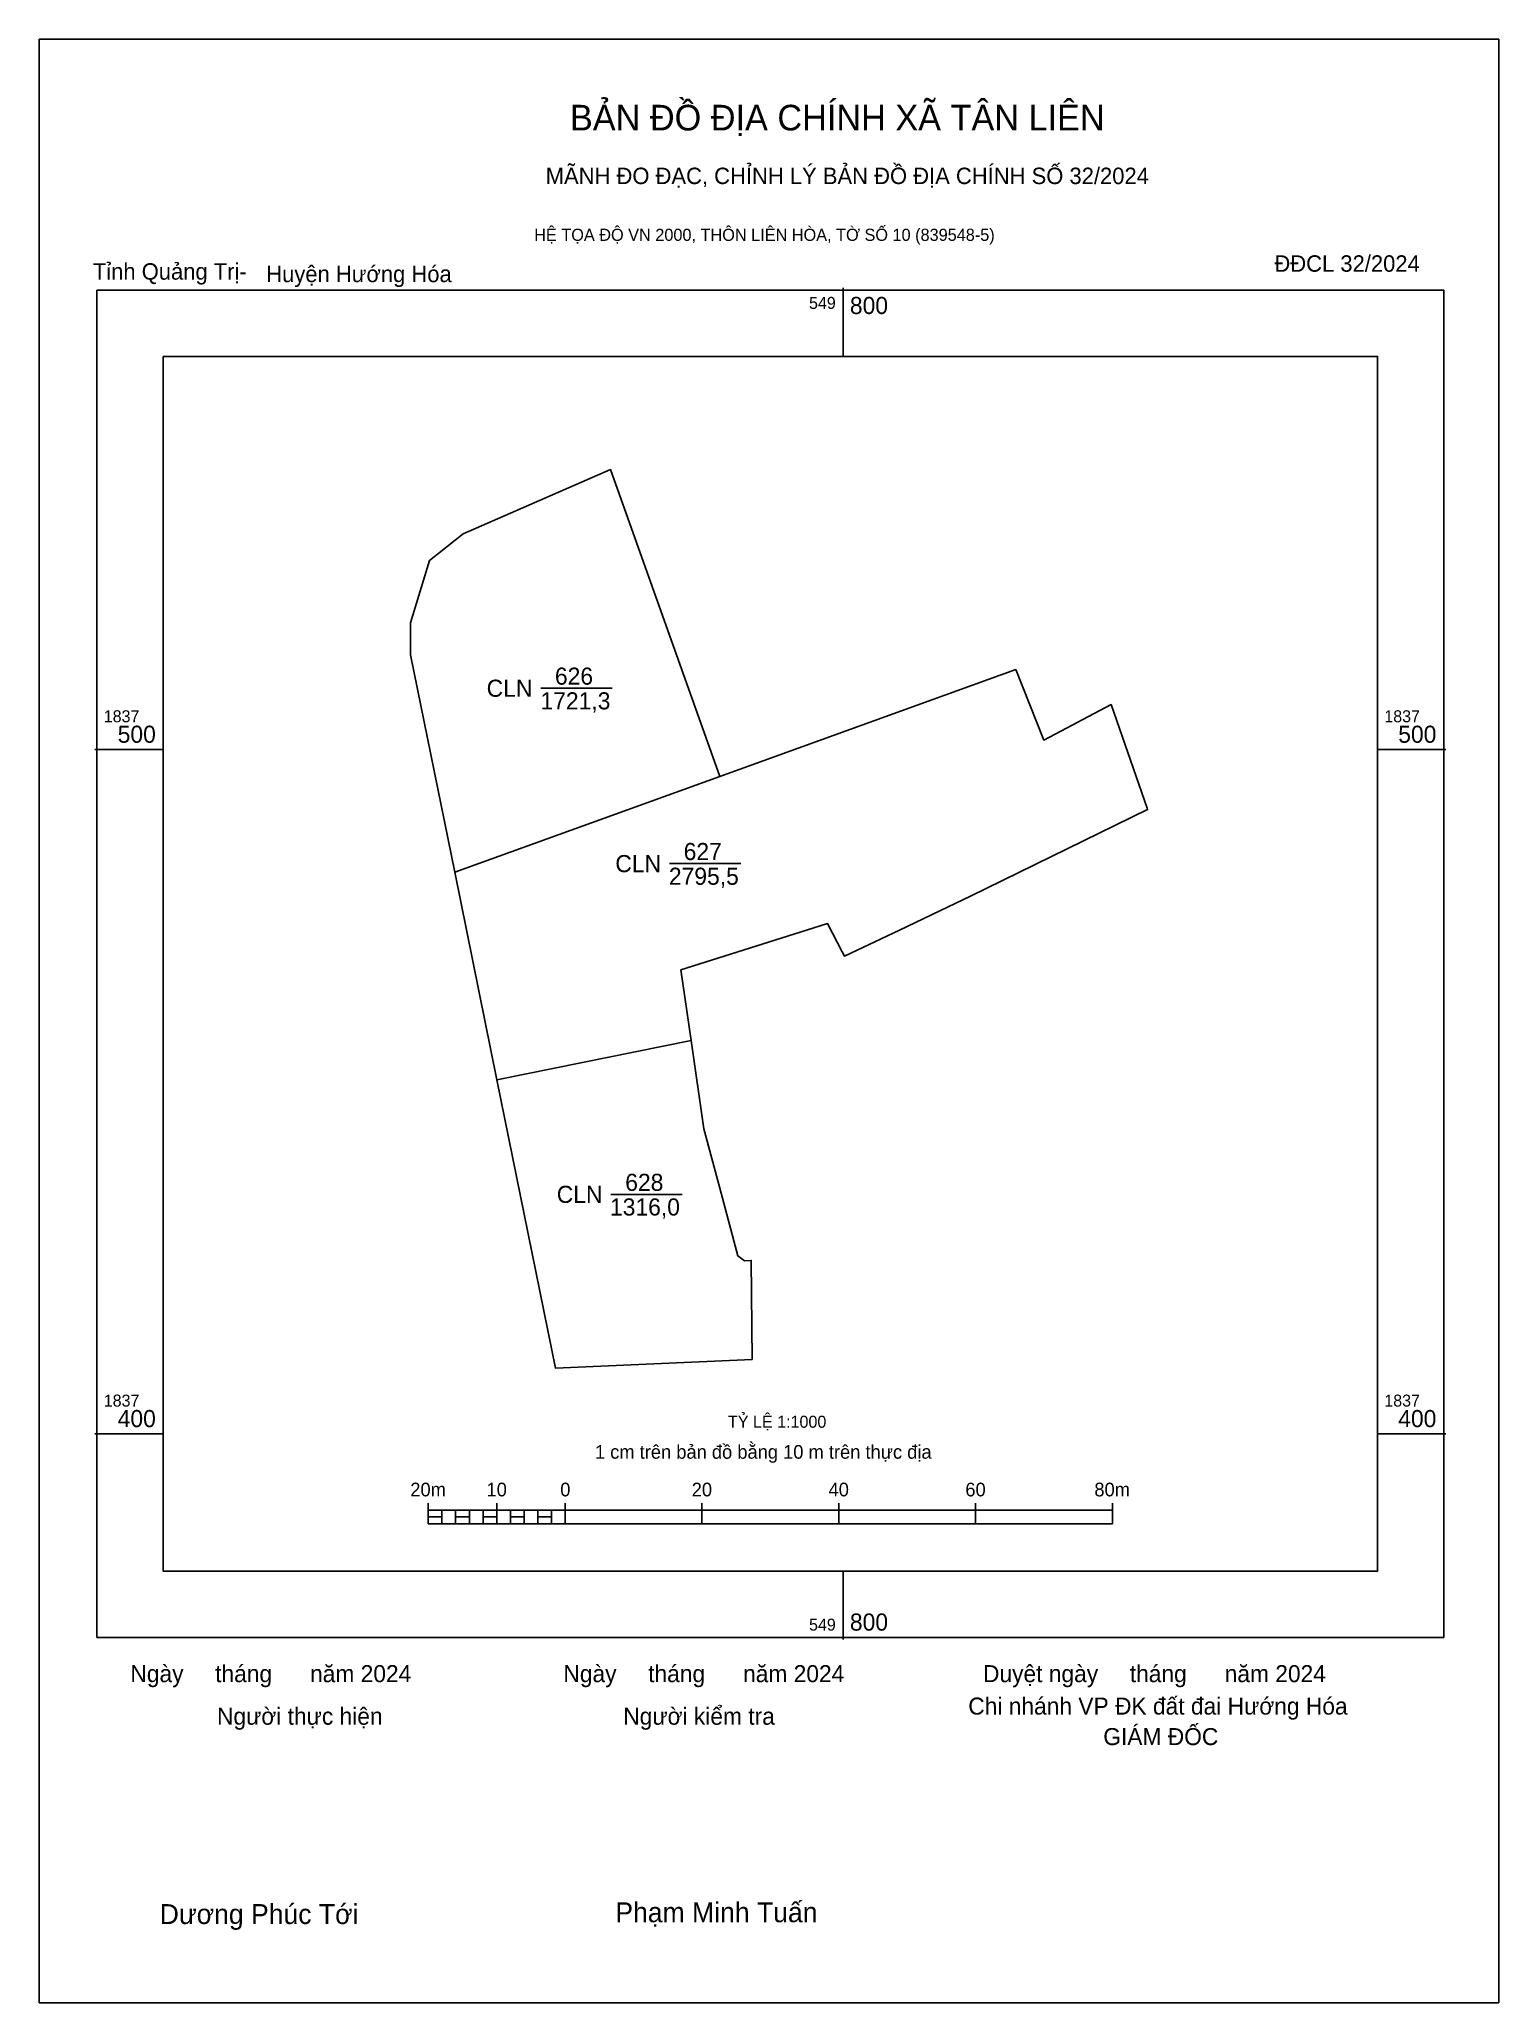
# Model space of a CAD drawing. Extents: x 549682 to 549896, y 1837317 to 1837604.
import ezdxf

# ---------------------------------------------------------------- set-up
doc = ezdxf.new("R2010")
doc.units = 0
for name, color, linetype in [('Level 10', 7, 'Continuous'), ('Level 14', 7, 'Continuous'), ('Level 15', 7, 'Continuous'), ('Level 6', 7, 'Continuous'), ('Level 62', 7, 'Continuous'), ('Level 63', 7, 'Continuous'), ('Level 9', 7, 'Continuous')]:
    doc.layers.add(name, color=color, linetype=linetype)

msp = doc.modelspace()

# ---------------------------------------------------------------- linework, layer by layer
at = {"layer": 'Level 10'}
for points in [[(549743.23, 1837482.11), (549736.77, 1837513.85), (549736.76, 1837518.55), (549739.54, 1837527.64), (549744.46, 1837531.52), (549765.99, 1837540.93), (549781.99, 1837496.09)], [(549777.79, 1837457.5), (549779.66, 1837444.58), (549781.99, 1837435.94), (549784.6, 1837426.01), (549785.57, 1837425.31), (549786.57, 1837425.35), (549786.71, 1837410.9), (549757.97, 1837409.59), (549749.4, 1837451.73)]]:
    msp.add_lwpolyline(points, dxfattribs=at)
msp.add_lwpolyline([(549743.23, 1837482.11), (549781.99, 1837496.09), (549825.24, 1837511.7), (549829.37, 1837501.4), (549839.18, 1837506.57), (549844.45, 1837491.43), (549844.51, 1837491.25), (549818.64, 1837478.57), (549814.17, 1837476.45), (549808.23, 1837473.63), (549800.19, 1837469.82), (549799.86, 1837470.46), (549797.74, 1837474.58), (549794.66, 1837473.61), (549776.3, 1837467.8), (549777.79, 1837457.5), (549749.4, 1837451.73)], close=True, dxfattribs=at)
at = {"layer": 'Level 14'}
for p, q in [((549755.82, 1837508.97), (549766.25, 1837508.97)), ((549774.63, 1837483.34), (549785.06, 1837483.34)), ((549766.07, 1837435.01), (549776.5, 1837435.01))]:
    msp.add_line(p, q, dxfattribs=at)
at = {"layer": 'Level 15'}
msp.add_lwpolyline([(549682.5, 1837603.8), (549895.85, 1837603.8), (549895.85, 1837316.89), (549682.5, 1837316.89)], close=True, dxfattribs=at)
at = {"layer": 'Level 62'}
msp.add_lwpolyline([(549700.61, 1837557.46), (549878.13, 1837557.46), (549878.13, 1837379.95), (549700.61, 1837379.95)], close=True, dxfattribs=at)
at = {"layer": 'Level 63'}
for p, q in [((549800, 1837567.46), (549800, 1837557.46)), ((549690.61, 1837500), (549700.61, 1837500)), ((549878.13, 1837500), (549888.13, 1837500)), ((549690.61, 1837400), (549700.61, 1837400)), ((549878.13, 1837400), (549888.13, 1837400)), ((549739.37, 1837389.88), (549739.37, 1837386.88)), ((549749.37, 1837389.88), (549749.37, 1837386.88)), ((549759.37, 1837389.88), (549759.37, 1837386.88)), ((549779.37, 1837389.88), (549779.37, 1837386.88)), ((549799.37, 1837389.88), (549799.37, 1837386.88)), ((549819.37, 1837389.88), (549819.37, 1837386.88)), ((549839.37, 1837389.88), (549839.37, 1837386.88)), ((549739.37, 1837388.88), (549839.37, 1837388.88)), ((549739.37, 1837386.88), (549839.37, 1837386.88)), ((549741.37, 1837388.88), (549741.37, 1837386.88)), ((549743.37, 1837388.88), (549743.37, 1837386.88)), ((549745.37, 1837388.88), (549745.37, 1837386.88)), ((549747.37, 1837388.88), (549747.37, 1837386.88)), ((549749.37, 1837388.88), (549749.37, 1837386.88)), ((549751.37, 1837388.88), (549751.37, 1837386.88)), ((549753.37, 1837388.88), (549753.37, 1837386.88)), ((549755.37, 1837388.88), (549755.37, 1837386.88)), ((549757.37, 1837388.88), (549757.37, 1837386.88)), ((549759.37, 1837388.88), (549759.37, 1837386.88)), ((549800, 1837379.95), (549800, 1837369.95))]:
    msp.add_line(p, q, dxfattribs=at)
for points in [[(549690.93, 1837567.15), (549887.81, 1837567.15), (549887.81, 1837370.26), (549690.93, 1837370.26)], [(549739.37, 1837387.88), (549741.37, 1837387.88), (549741.37, 1837386.88), (549739.37, 1837386.88)], [(549739.37, 1837387.88), (549741.37, 1837387.88), (549741.37, 1837386.88), (549739.37, 1837386.88)], [(549743.37, 1837387.88), (549745.37, 1837387.88), (549745.37, 1837386.88), (549743.37, 1837386.88)], [(549747.37, 1837387.88), (549749.37, 1837387.88), (549749.37, 1837386.88), (549747.37, 1837386.88)], [(549751.37, 1837387.88), (549753.37, 1837387.88), (549753.37, 1837386.88), (549751.37, 1837386.88)], [(549755.37, 1837387.88), (549757.37, 1837387.88), (549757.37, 1837386.88), (549755.37, 1837386.88)]]:
    msp.add_lwpolyline(points, close=True, dxfattribs=at)

# ---------------------------------------------------------------- texts
at = {"layer": 'Level 14'}
for s, p in [('CLN', (549747.9, 1837507.72)), ('626', (549757.88, 1837509.49)), ('1721,3', (549755.77, 1837505.88)), ('CLN', (549766.71, 1837482.09)), ('627', (549776.7, 1837483.86)), ('2795,5', (549774.54, 1837480.25)), ('628', (549768.16, 1837435.52)), ('CLN', (549758.15, 1837433.76)), ('1316,0', (549765.93, 1837431.92))]:
    msp.add_text(s, height=2.5, dxfattribs=at).set_placement(p)
at = {"layer": 'Level 6'}
msp.add_text('TỶ LỆ 1:1000', height=1.7579, dxfattribs=at).set_placement((549783.18, 1837400.91))
at = {"layer": 'Level 63'}
for s, height, p in [('BẢN ĐỒ ĐỊA CHÍNH XÃ TÂN LIÊN', 3.7437, (549760.08, 1837590.48)), ('MÃNH ĐO ĐẠC, CHỈNH LÝ BẢN ĐỒ ĐỊA CHÍNH SỐ 32/2024', 2.4022, (549756.53, 1837582.64)), ('HỆ TỌA ĐỘ VN 2000, THÔN LIÊN HÒA, TỜ SỐ 10 (839548-5)', 1.7782, (549754.85, 1837574.34)), ('549', 1.75, (549795.03, 1837564.4)), ('800', 2.5, (549801, 1837563.65)), ('1837', 1.75, (549691.93, 1837504)), ('1837', 1.75, (549879.13, 1837504)), ('500', 2.5, (549693.96, 1837501)), ('500', 2.5, (549881.16, 1837501)), ('1837', 1.75, (549691.93, 1837404)), ('400', 2.5, (549693.96, 1837401)), ('1837', 1.75, (549879.13, 1837404)), ('400', 2.5, (549881.16, 1837401)), ('1 cm trên bản đồ bằng 10 m trên thực địa', 2, (549763.73, 1837396.38)), ('20m', 2, (549736.74, 1837390.88)), ('10', 2, (549747.88, 1837390.88)), ('0', 2, (549758.66, 1837390.88)), ('20', 2, (549777.88, 1837390.88)), ('40', 2, (549797.88, 1837390.88)), ('60', 2, (549817.88, 1837390.88)), ('80m', 2, (549836.74, 1837390.88)), ('549', 1.75, (549795.03, 1837371.26)), ('800', 2.5, (549801, 1837371.26)), ('Ngày     tháng      năm 2024', 2.4883, (549695.82, 1837363.73)), ('Ngày     tháng      năm 2024', 2.4883, (549759.12, 1837363.73)), ('Duyệt ngày     tháng      năm 2024', 2.4883, (549820.46, 1837363.73)), ('Người kiểm tra', 2.4883, (549767.87, 1837357.51)), ('Chi nhánh VP ĐK đất đai Hướng Hóa', 2.4883, (549818.3, 1837358.99)), ('Người thực hiện', 2.4883, (549708.48, 1837357.51)), ('GIÁM ĐỐC', 2.488, (549838.04, 1837354.53)), ('Phạm Minh Tuấn', 2.9024, (549766.71, 1837328.65)), ('Dương Phúc Tới', 2.9024, (549700.11, 1837328.39))]:
    msp.add_text(s, height=height, dxfattribs=at).set_placement(p)
at = {"layer": 'Level 9'}
for s, p in [('Tỉnh Quảng Trị-', (549690.33, 1837568.67)), ('Huyện Hướng Hóa', (549715.68, 1837568.31)), ('ĐĐCL 32/2024', (549863.06, 1837569.83))]:
    msp.add_text(s, height=2.4022, dxfattribs=at).set_placement(p)

doc.saveas('drawing.dxf')
